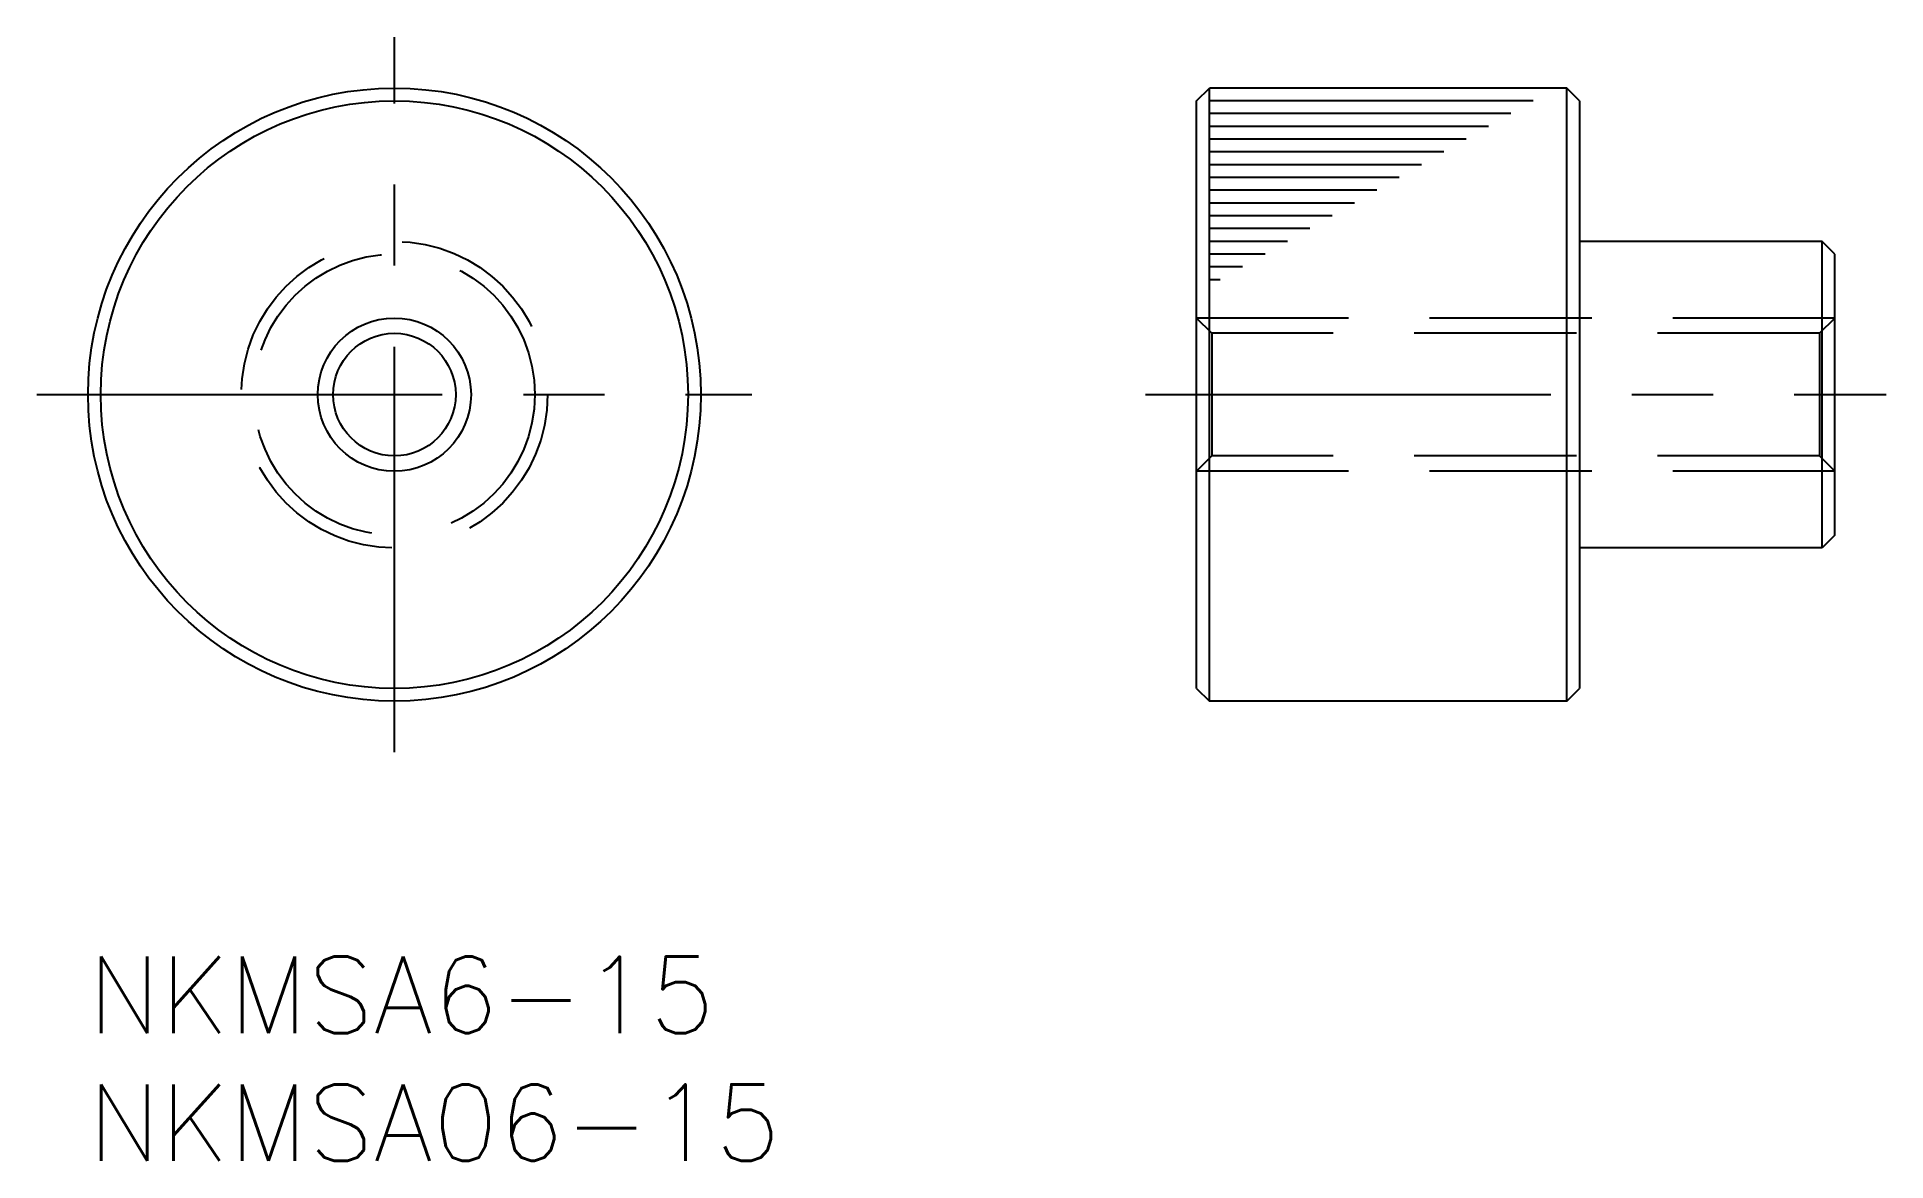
# Model space of a CAD drawing. Extents: x -2 to 70.4, y -8 to 36.
import ezdxf

# ---------------------------------------------------------------- set-up
doc = ezdxf.new("R2010")
doc.units = 0
doc.header["$LTSCALE"] = 0.5
doc.linetypes.add('CENTER', pattern=[50.8, 31.75, -6.35, 6.35, -6.35])
doc.linetypes.add('DASHED', pattern=[19.05, 12.7, -6.35])
for name, color, linetype in [('MSM_CENTER', 1, 'CENTER'), ('MSM_CONTINUOUS', 7, 'CONTINUOUS'), ('MSM_DASHED', 4, 'DASHED'), ('MSM_NARROW', 5, 'CONTINUOUS'), ('MSM_PART_NUMBER', 7, 'CONTINUOUS')]:
    doc.layers.add(name, color=color, linetype=linetype)
doc.styles.get("Standard").update_dxf_attribs({"font": 'txt.shx', "height": 3, "bigfont": 'bigfont.shx'})

# ---------------------------------------------------------------- blocks, each defined once
blk = doc.blocks.new('*U2')
at = {"layer": 'MSM_PART_NUMBER'}
blk.add_text('NKMSA6-15', height=3, dxfattribs=at).set_placement((0, -3))
blk = doc.blocks.new('*U3')
at = {"layer": 'MSM_PART_NUMBER'}
blk.add_text('NKMSA06-15', height=3, dxfattribs=at).set_placement((0, -8))

msp = doc.modelspace()

# ---------------------------------------------------------------- linework, layer by layer
at = {"layer": 'MSM_CENTER'}
for p, q in [((12, 8), (12, 36)), ((-2, 22), (26, 22)), ((41.421, 22), (70.421, 22))]:
    msp.add_line(p, q, dxfattribs=at)
at = {"layer": 'MSM_CONTINUOUS'}
for p, q in [((43.421, 33.5), (43.921, 34)), ((43.421, 10.5), (43.421, 33.5)), ((43.921, 10), (43.921, 34)), ((57.921, 34), (43.921, 34)), ((57.921, 10), (57.921, 34)), ((58.421, 33.5), (57.921, 34)), ((58.421, 33.5), (58.421, 10.5)), ((67.921, 28), (58.421, 28)), ((67.921, 16), (67.921, 28)), ((68.421, 27.5), (67.921, 28)), ((68.421, 16.5), (68.421, 27.5)), ((67.921, 16), (58.421, 16)), ((68.421, 16.5), (67.921, 16)), ((43.421, 10.5), (43.921, 10)), ((57.921, 10), (58.421, 10.5)), ((57.921, 10), (43.921, 10))]:
    msp.add_line(p, q, dxfattribs=at)
for radius in [12, 11.5, 2.4]:
    msp.add_circle((12, 22), radius, dxfattribs=at)
at = {"layer": 'MSM_DASHED'}
for p, q in [((68.421, 25), (43.421, 25)), ((44.021, 24.4), (43.421, 25)), ((67.821, 24.4), (68.421, 25)), ((44.021, 24.4), (44.021, 19.6)), ((67.821, 24.4), (44.021, 24.4)), ((67.821, 24.4), (67.821, 19.6)), ((44.021, 19.6), (43.421, 19)), ((67.821, 19.6), (44.021, 19.6)), ((67.821, 19.6), (68.421, 19)), ((68.421, 19), (43.421, 19))]:
    msp.add_line(p, q, dxfattribs=at)
for radius in [6, 5.5]:
    msp.add_circle((12, 22), radius, dxfattribs=at)
at = {"layer": 'MSM_NARROW'}
for p, q in [((56.607, 33.5), (43.921, 33.5)), ((55.731, 33), (43.921, 33)), ((54.855, 32.5), (43.921, 32.5)), ((53.98, 32), (43.921, 32)), ((53.104, 31.5), (43.921, 31.5)), ((52.228, 31), (43.921, 31)), ((51.352, 30.5), (43.921, 30.5)), ((50.477, 30), (43.921, 30)), ((49.601, 29.5), (43.921, 29.5)), ((48.725, 29), (43.921, 29)), ((47.849, 28.5), (43.921, 28.5)), ((46.973, 28), (43.921, 28)), ((46.098, 27.5), (43.921, 27.5)), ((45.222, 27), (43.921, 27)), ((44.346, 26.5), (43.921, 26.5))]:
    msp.add_line(p, q, dxfattribs=at)
msp.add_circle((12, 22), 3, dxfattribs=at)

# ---------------------------------------------------------------- block references
at = {"layer": 'MSM_CONTINUOUS'}
for name in ['*U2', '*U3']:
    msp.add_blockref(name, (0, 0), dxfattribs=at)

doc.saveas('drawing.dxf')
